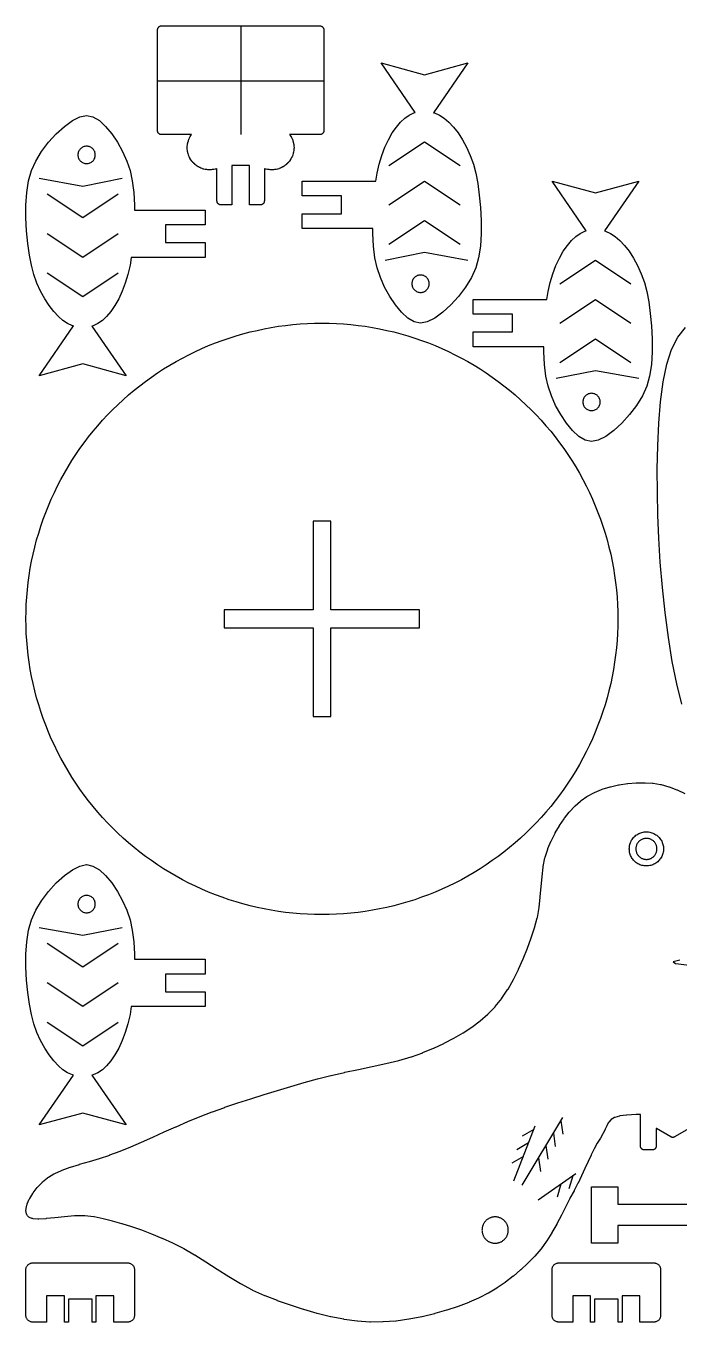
# Model space of a CAD drawing. Header units: millimetres. Extents: x 3 to 299, y 4 to 201.
# Drawn here: x 3 to 102.3, y 3.8 to 201 of the extents above; entities that cross this region are included whole.
import ezdxf

# ---------------------------------------------------------------- set-up
doc = ezdxf.new("R2010")
doc.units = ezdxf.units.MM
doc.layers.add('CUT', color=1, linetype='Continuous')
doc.layers.add('ENGRAVE', color=5, linetype='Continuous')

msp = doc.modelspace()

# ---------------------------------------------------------------- linework, layer by layer
at = {"layer": 'CUT'}
for points in [[(43.11, 184.46), (43.18, 184.37), (43.2, 184.33), (43.3, 184.18), (43.32, 184.15), (43.4, 183.99), (43.42, 183.95), (43.5, 183.79), (43.51, 183.75), (43.58, 183.58), (43.59, 183.54), (43.64, 183.37), (43.65, 183.33), (43.69, 183.15), (43.7, 183.12), (43.73, 182.94), (43.73, 182.9), (43.75, 182.72), (43.75, 182.68), (43.76, 182.5), (43.76, 182.46), (43.75, 182.28), (43.75, 182.24), (43.73, 182.06), (43.73, 182.02), (43.7, 181.84), (43.69, 181.8), (43.65, 181.62), (43.64, 181.58), (43.59, 181.41), (43.58, 181.37), (43.51, 181.2), (43.5, 181.17), (43.42, 181), (43.4, 180.97), (43.32, 180.81), (43.3, 180.77), (43.2, 180.62), (43.18, 180.59), (43.08, 180.44), (43.05, 180.41), (42.94, 180.27), (42.91, 180.24), (42.79, 180.11), (42.76, 180.08), (42.63, 179.95), (42.6, 179.93), (42.46, 179.81), (42.43, 179.79), (42.28, 179.68), (42.25, 179.66), (42.09, 179.57), (42.06, 179.55), (41.9, 179.46), (41.86, 179.44), (41.7, 179.37), (41.66, 179.35), (41.49, 179.29), (41.45, 179.28), (41.28, 179.22), (41.24, 179.21), (41.07, 179.17), (41.03, 179.17), (40.85, 179.14), (40.81, 179.13), (40.63, 179.11), (40.59, 179.11), (40.41, 179.1), (40.37, 179.1), (40.19, 179.11), (40.15, 179.11), (39.97, 179.13), (39.93, 179.14), (39.75, 179.17), (39.71, 179.17), (39.54, 179.21), (39.5, 179.22), (39.32, 179.28), (39.29, 179.29), (39.26, 179.3), (39.25, 179.3), (39.25, 179.29), (39.25, 174.38), (39.24, 174.32), (39.23, 174.26), (39.22, 174.2), (39.2, 174.15), (39.18, 174.09), (39.15, 174.04), (39.11, 174), (39.07, 173.95), (39.03, 173.91), (38.98, 173.88), (38.93, 173.85), (38.88, 173.82), (38.82, 173.8), (38.76, 173.79), (38.71, 173.78), (38.65, 173.78), (37, 173.78), (37, 179.78), (34.3, 179.78), (34.3, 173.78), (32.65, 173.78), (32.59, 173.78), (32.53, 173.79), (32.47, 173.8), (32.42, 173.82), (32.36, 173.85), (32.31, 173.88), (32.27, 173.91), (32.22, 173.95), (32.18, 174), (32.15, 174.04), (32.12, 174.09), (32.09, 174.15), (32.07, 174.2), (32.06, 174.26), (32.05, 174.32), (32.05, 174.38), (32.05, 179.29), (32.05, 179.3), (32.03, 179.3), (32.01, 179.29), (31.97, 179.28), (31.8, 179.22), (31.76, 179.21), (31.58, 179.17), (31.54, 179.17), (31.36, 179.14), (31.32, 179.13), (31.14, 179.11), (31.1, 179.11), (30.92, 179.1), (30.88, 179.1), (30.7, 179.11), (30.66, 179.11), (30.48, 179.13), (30.44, 179.14), (30.27, 179.17), (30.23, 179.17), (30.05, 179.21), (30.01, 179.22), (29.84, 179.28), (29.8, 179.29), (29.63, 179.35), (29.6, 179.37), (29.43, 179.44), (29.4, 179.46), (29.24, 179.55), (29.2, 179.57), (29.05, 179.66), (29.01, 179.68), (28.87, 179.79), (28.84, 179.81), (28.7, 179.93), (28.67, 179.95), (28.53, 180.08), (28.51, 180.11), (28.38, 180.24), (28.36, 180.27), (28.24, 180.41), (28.22, 180.44), (28.11, 180.59), (28.09, 180.62), (27.99, 180.77), (27.97, 180.81), (27.89, 180.97), (27.87, 181), (27.8, 181.17), (27.78, 181.2), (27.72, 181.37), (27.7, 181.41), (27.65, 181.58), (27.64, 181.62), (27.6, 181.8), (27.59, 181.84), (27.56, 182.02), (27.56, 182.06), (27.54, 182.24), (27.54, 182.28), (27.53, 182.46), (27.53, 182.5), (27.54, 182.68), (27.54, 182.72), (27.56, 182.9), (27.56, 182.94), (27.59, 183.12), (27.6, 183.15), (27.64, 183.33), (27.65, 183.37), (27.7, 183.54), (27.72, 183.58), (27.78, 183.75), (27.8, 183.79), (27.87, 183.95), (27.89, 183.99), (27.97, 184.15), (27.99, 184.18), (28.09, 184.33), (28.11, 184.37), (28.18, 184.46), (28.19, 184.48), (28.18, 184.48), (23.6, 184.48), (23.54, 184.48), (23.48, 184.49), (23.43, 184.5), (23.37, 184.52), (23.32, 184.55), (23.27, 184.58), (23.22, 184.61), (23.18, 184.65), (23.14, 184.7), (23.1, 184.74), (23.07, 184.79), (23.05, 184.85), (23.03, 184.9), (23.01, 184.96), (23, 185.02), (23, 185.08), (23, 200.4), (23, 200.46), (23.01, 200.52), (23.03, 200.57), (23.05, 200.63), (23.07, 200.68), (23.1, 200.73), (23.14, 200.78), (23.18, 200.82), (23.22, 200.86), (23.27, 200.9), (23.32, 200.93), (23.37, 200.95), (23.43, 200.97), (23.48, 200.99), (23.54, 201), (23.6, 201), (47.69, 201), (47.75, 201), (47.81, 200.99), (47.87, 200.97), (47.92, 200.95), (47.98, 200.93), (48.03, 200.9), (48.07, 200.86), (48.12, 200.82), (48.16, 200.78), (48.19, 200.73), (48.22, 200.68), (48.25, 200.63), (48.27, 200.57), (48.28, 200.52), (48.29, 200.46), (48.29, 200.4), (48.29, 185.08), (48.29, 185.02), (48.28, 184.96), (48.27, 184.9), (48.25, 184.85), (48.22, 184.79), (48.19, 184.74), (48.16, 184.7), (48.12, 184.65), (48.07, 184.61), (48.03, 184.58), (47.98, 184.55), (47.92, 184.52), (47.87, 184.5), (47.81, 184.49), (47.75, 184.48), (47.69, 184.48), (43.12, 184.48), (43.1, 184.48)], [(45, 170.18), (45, 172.16), (45, 172.43), (51, 172.43), (51, 175.13), (45, 175.13), (45, 175.4), (45, 177.38), (51, 177.38), (56.21, 177.38), (56.4, 178.58), (56.71, 179.97), (57.11, 181.3), (57.59, 182.54), (58.12, 183.68), (58.71, 184.71), (59.33, 185.61), (59.96, 186.37), (60.6, 186.98), (61.27, 187.44), (62, 187.76), (62.2, 187.81), (57, 195.38), (63.6, 193.58), (70.2, 195.38), (64.99, 187.8), (65.14, 187.76), (65.9, 187.44), (66.6, 186.98), (67.29, 186.37), (68, 185.61), (68.7, 184.71), (69.38, 183.68), (70, 182.54), (70.57, 181.3), (71.04, 179.97), (71.4, 178.58), (71.69, 177.02), (71.93, 175.26), (72.12, 173.35), (72.22, 171.38), (72.23, 169.4), (72.1, 167.5), (71.83, 165.73), (71.4, 164.18), (70.74, 162.72), (69.85, 161.26), (68.79, 159.85), (67.61, 158.55), (66.39, 157.43), (65.17, 156.55), (64.02, 155.98), (63, 155.78), (62.04, 155.98), (61.07, 156.55), (60.1, 157.43), (59.18, 158.55), (58.31, 159.85), (57.54, 161.26), (56.9, 162.72), (56.4, 164.18), (56.06, 165.73), (55.84, 167.5), (55.73, 169.4), (55.73, 170.18), (51, 170.18)], [(30.23, 172.98), (30.23, 171), (30.23, 170.73), (24.23, 170.73), (24.23, 168.03), (30.23, 168.03), (30.23, 167.76), (30.23, 165.78), (24.23, 165.78), (19.02, 165.78), (18.83, 164.58), (18.51, 163.18), (18.11, 161.86), (17.64, 160.62), (17.1, 159.48), (16.52, 158.45), (15.9, 157.55), (15.27, 156.78), (14.63, 156.18), (13.95, 155.72), (13.22, 155.39), (13.03, 155.34), (18.23, 147.78), (11.63, 149.58), (5.03, 147.78), (10.23, 155.35), (10.08, 155.39), (9.33, 155.72), (8.63, 156.18), (7.94, 156.78), (7.23, 157.55), (6.53, 158.45), (5.85, 159.48), (5.22, 160.62), (4.66, 161.86), (4.19, 163.18), (3.83, 164.58), (3.54, 166.13), (3.29, 167.9), (3.11, 169.8), (3, 171.78), (3, 173.75), (3.12, 175.66), (3.39, 177.42), (3.83, 178.98), (4.49, 180.43), (5.38, 181.89), (6.44, 183.3), (7.61, 184.6), (8.84, 185.72), (10.06, 186.6), (11.2, 187.17), (12.23, 187.38), (13.18, 187.17), (14.16, 186.6), (15.12, 185.72), (16.05, 184.6), (16.91, 183.3), (17.68, 181.89), (18.33, 180.43), (18.83, 178.98), (19.17, 177.42), (19.39, 175.66), (19.49, 173.75), (19.5, 172.98), (24.23, 172.98)], [(12.73, 180.16), (12.85, 180.21), (12.96, 180.28), (13.06, 180.36), (13.16, 180.44), (13.25, 180.54), (13.32, 180.64), (13.39, 180.75), (13.45, 180.87), (13.49, 180.99), (13.52, 181.12), (13.54, 181.25), (13.55, 181.38), (13.54, 181.51), (13.52, 181.63), (13.49, 181.76), (13.45, 181.88), (13.39, 182), (13.32, 182.11), (13.25, 182.21), (13.16, 182.31), (13.06, 182.4), (12.96, 182.47), (12.85, 182.54), (12.73, 182.6), (12.61, 182.64), (12.48, 182.67), (12.36, 182.69), (12.23, 182.7), (12.1, 182.69), (11.97, 182.67), (11.84, 182.64), (11.72, 182.6), (11.6, 182.54), (11.49, 182.47), (11.39, 182.4), (11.29, 182.31), (11.21, 182.21), (11.13, 182.11), (11.06, 182), (11.01, 181.88), (10.96, 181.76), (10.93, 181.63), (10.91, 181.51), (10.91, 181.38), (10.91, 181.25), (10.93, 181.12), (10.96, 180.99), (11.01, 180.87), (11.06, 180.75), (11.13, 180.64), (11.21, 180.54), (11.29, 180.44), (11.39, 180.36), (11.49, 180.28), (11.6, 180.21), (11.72, 180.16), (11.84, 180.11), (11.97, 180.08), (12.1, 180.06), (12.23, 180.06), (12.36, 180.06), (12.48, 180.08), (12.61, 180.11)], [(71, 152.18), (71, 154.16), (71, 154.43), (77, 154.43), (77, 157.13), (71, 157.13), (71, 157.4), (71, 159.38), (77, 159.38), (82.21, 159.38), (82.4, 160.58), (82.71, 161.97), (83.11, 163.3), (83.59, 164.54), (84.12, 165.68), (84.71, 166.71), (85.33, 167.61), (85.96, 168.37), (86.6, 168.98), (87.27, 169.44), (88, 169.76), (88.2, 169.81), (83, 177.38), (89.6, 175.58), (96.2, 177.38), (90.99, 169.8), (91.14, 169.76), (91.9, 169.44), (92.6, 168.98), (93.29, 168.37), (94, 167.61), (94.7, 166.71), (95.38, 165.68), (96, 164.54), (96.57, 163.3), (97.04, 161.97), (97.4, 160.58), (97.69, 159.02), (97.93, 157.26), (98.12, 155.35), (98.22, 153.38), (98.23, 151.4), (98.1, 149.5), (97.83, 147.73), (97.4, 146.18), (96.74, 144.72), (95.85, 143.26), (94.79, 141.85), (93.61, 140.55), (92.39, 139.43), (91.17, 138.55), (90.02, 137.98), (89, 137.78), (88.04, 137.98), (87.07, 138.55), (86.1, 139.43), (85.17, 140.55), (84.31, 141.85), (83.54, 143.26), (82.9, 144.72), (82.4, 146.18), (82.06, 147.73), (81.84, 149.5), (81.73, 151.4), (81.73, 152.18), (77, 152.18)], [(62.49, 163), (62.38, 162.94), (62.27, 162.87), (62.16, 162.8), (62.07, 162.71), (61.98, 162.61), (61.9, 162.51), (61.84, 162.4), (61.78, 162.28), (61.74, 162.16), (61.71, 162.03), (61.69, 161.91), (61.68, 161.78), (61.69, 161.65), (61.71, 161.52), (61.74, 161.39), (61.78, 161.27), (61.84, 161.15), (61.9, 161.04), (61.98, 160.94), (62.07, 160.84), (62.16, 160.76), (62.27, 160.68), (62.38, 160.61), (62.49, 160.56), (62.62, 160.51), (62.74, 160.48), (62.87, 160.46), (63, 160.46), (63.13, 160.46), (63.26, 160.48), (63.38, 160.51), (63.51, 160.56), (63.62, 160.61), (63.73, 160.68), (63.84, 160.76), (63.93, 160.84), (64.02, 160.94), (64.1, 161.04), (64.16, 161.15), (64.22, 161.27), (64.26, 161.39), (64.29, 161.52), (64.31, 161.65), (64.32, 161.78), (64.31, 161.91), (64.29, 162.03), (64.26, 162.16), (64.22, 162.28), (64.16, 162.4), (64.1, 162.51), (64.02, 162.61), (63.93, 162.71), (63.84, 162.8), (63.73, 162.87), (63.62, 162.94), (63.51, 163), (63.38, 163.04), (63.26, 163.07), (63.13, 163.09), (63, 163.1), (62.87, 163.09), (62.74, 163.07), (62.62, 163.04)], [(92.99, 109.67), (92.95, 108.57), (92.88, 107.47), (92.78, 106.37), (92.66, 105.27), (92.51, 104.17), (92.34, 103.08), (92.14, 102), (91.91, 100.92), (91.65, 99.84), (91.37, 98.77), (91.06, 97.71), (90.73, 96.66), (90.37, 95.62), (89.98, 94.58), (89.57, 93.56), (89.14, 92.54), (88.68, 91.54), (88.2, 90.54), (87.69, 89.56), (87.15, 88.6), (86.6, 87.64), (86.02, 86.7), (85.42, 85.78), (84.79, 84.87), (84.14, 83.97), (83.48, 83.09), (82.79, 82.23), (82.07, 81.38), (81.34, 80.56), (80.59, 79.75), (79.82, 78.96), (79.03, 78.19), (78.22, 77.43), (77.39, 76.7), (76.55, 75.99), (75.69, 75.3), (74.81, 74.63), (73.91, 73.99), (73, 73.36), (72.07, 72.76), (71.13, 72.18), (70.18, 71.62), (69.21, 71.09), (68.23, 70.58), (67.24, 70.1), (66.24, 69.64), (65.22, 69.2), (64.2, 68.79), (63.16, 68.41), (62.12, 68.05), (61.06, 67.71), (60, 67.41), (58.93, 67.13), (57.86, 66.87), (56.78, 66.64), (55.69, 66.44), (54.6, 66.26), (53.51, 66.12), (52.41, 65.99), (51.31, 65.9), (50.21, 65.83), (49.1, 65.79), (48, 65.78), (46.9, 65.79), (45.79, 65.83), (44.69, 65.9), (43.59, 65.99), (42.49, 66.12), (41.4, 66.26), (40.31, 66.44), (39.22, 66.64), (38.14, 66.87), (37.07, 67.13), (36, 67.41), (34.94, 67.71), (33.88, 68.05), (32.84, 68.41), (31.8, 68.79), (30.78, 69.2), (29.76, 69.64), (28.76, 70.1), (27.77, 70.58), (26.79, 71.09), (25.82, 71.62), (24.87, 72.18), (23.93, 72.76), (23, 73.36), (22.09, 73.99), (21.19, 74.63), (20.31, 75.3), (19.45, 75.99), (18.61, 76.7), (17.78, 77.43), (16.97, 78.19), (16.18, 78.96), (15.41, 79.75), (14.66, 80.56), (13.93, 81.38), (13.21, 82.23), (12.52, 83.09), (11.86, 83.97), (11.21, 84.87), (10.58, 85.78), (9.98, 86.7), (9.4, 87.64), (8.85, 88.6), (8.31, 89.56), (7.8, 90.54), (7.32, 91.54), (6.86, 92.54), (6.43, 93.56), (6.02, 94.58), (5.63, 95.62), (5.27, 96.66), (4.94, 97.71), (4.63, 98.77), (4.35, 99.84), (4.09, 100.92), (3.86, 102), (3.66, 103.08), (3.49, 104.17), (3.34, 105.27), (3.22, 106.37), (3.12, 107.47), (3.05, 108.57), (3.01, 109.67), (3, 110.78), (3.01, 111.88), (3.05, 112.98), (3.12, 114.09), (3.22, 115.19), (3.34, 116.29), (3.49, 117.38), (3.66, 118.47), (3.86, 119.56), (4.09, 120.64), (4.35, 121.71), (4.63, 122.78), (4.94, 123.84), (5.27, 124.89), (5.63, 125.94), (6.02, 126.97), (6.43, 128), (6.86, 129.01), (7.32, 130.02), (7.8, 131.01), (8.31, 131.99), (8.85, 132.96), (9.4, 133.91), (9.98, 134.85), (10.58, 135.78), (11.21, 136.69), (11.86, 137.58), (12.52, 138.46), (13.21, 139.32), (13.93, 140.17), (14.66, 141), (15.41, 141.81), (16.18, 142.6), (16.97, 143.37), (17.78, 144.12), (18.61, 144.85), (19.45, 145.56), (20.31, 146.25), (21.19, 146.92), (22.09, 147.57), (23, 148.19), (23.93, 148.8), (24.87, 149.37), (25.82, 149.93), (26.79, 150.46), (27.77, 150.97), (28.76, 151.46), (29.76, 151.92), (30.78, 152.35), (31.8, 152.76), (32.84, 153.15), (33.88, 153.51), (34.94, 153.84), (36, 154.15), (37.07, 154.43), (38.14, 154.68), (39.22, 154.91), (40.31, 155.11), (41.4, 155.29), (42.49, 155.44), (43.59, 155.56), (44.69, 155.65), (45.79, 155.72), (46.9, 155.76), (48, 155.78), (49.1, 155.76), (50.21, 155.72), (51.31, 155.65), (52.41, 155.56), (53.51, 155.44), (54.6, 155.29), (55.69, 155.11), (56.78, 154.91), (57.86, 154.68), (58.93, 154.43), (60, 154.15), (61.06, 153.84), (62.12, 153.51), (63.16, 153.15), (64.2, 152.76), (65.22, 152.35), (66.24, 151.92), (67.24, 151.46), (68.23, 150.97), (69.21, 150.46), (70.18, 149.93), (71.13, 149.37), (72.07, 148.8), (73, 148.19), (73.91, 147.57), (74.81, 146.92), (75.69, 146.25), (76.55, 145.56), (77.39, 144.85), (78.22, 144.12), (79.03, 143.37), (79.82, 142.6), (80.59, 141.81), (81.34, 141), (82.07, 140.17), (82.79, 139.32), (83.48, 138.46), (84.14, 137.58), (84.79, 136.69), (85.42, 135.78), (86.02, 134.85), (86.6, 133.91), (87.15, 132.96), (87.69, 131.99), (88.2, 131.01), (88.68, 130.02), (89.14, 129.01), (89.57, 128), (89.98, 126.97), (90.37, 125.94), (90.73, 124.89), (91.06, 123.84), (91.37, 122.78), (91.65, 121.71), (91.91, 120.64), (92.14, 119.56), (92.34, 118.47), (92.51, 117.38), (92.66, 116.29), (92.78, 115.19), (92.88, 114.09), (92.95, 112.98), (92.99, 111.88), (93, 110.78)], [(88.49, 145), (88.38, 144.94), (88.27, 144.87), (88.16, 144.8), (88.07, 144.71), (87.98, 144.61), (87.9, 144.51), (87.84, 144.4), (87.78, 144.28), (87.74, 144.16), (87.71, 144.03), (87.69, 143.91), (87.68, 143.78), (87.69, 143.65), (87.71, 143.52), (87.74, 143.39), (87.78, 143.27), (87.84, 143.15), (87.9, 143.04), (87.98, 142.94), (88.07, 142.84), (88.16, 142.76), (88.27, 142.68), (88.38, 142.61), (88.49, 142.56), (88.62, 142.51), (88.74, 142.48), (88.87, 142.46), (89, 142.46), (89.13, 142.46), (89.26, 142.48), (89.38, 142.51), (89.51, 142.56), (89.62, 142.61), (89.73, 142.68), (89.84, 142.76), (89.93, 142.84), (90.02, 142.94), (90.1, 143.04), (90.16, 143.15), (90.22, 143.27), (90.26, 143.39), (90.29, 143.52), (90.31, 143.65), (90.32, 143.78), (90.31, 143.91), (90.29, 144.03), (90.26, 144.16), (90.22, 144.28), (90.16, 144.4), (90.1, 144.51), (90.02, 144.61), (89.93, 144.71), (89.84, 144.8), (89.73, 144.87), (89.62, 144.94), (89.51, 145), (89.38, 145.04), (89.26, 145.07), (89.13, 145.09), (89, 145.1), (88.87, 145.09), (88.74, 145.07), (88.62, 145.04)], [(49.35, 112.13), (49.35, 125.63), (46.65, 125.63), (46.65, 112.13), (33.15, 112.13), (33.15, 109.43), (46.65, 109.43), (46.65, 95.93), (49.35, 95.93), (49.35, 109.43), (62.85, 109.43), (62.85, 112.13)], [(98.94, 75.88), (98.93, 75.99), (98.91, 76.09), (98.89, 76.19), (98.86, 76.29), (98.82, 76.39), (98.78, 76.48), (98.73, 76.58), (98.67, 76.67), (98.61, 76.75), (98.55, 76.83), (98.47, 76.91), (98.4, 76.98), (98.32, 77.05), (98.23, 77.11), (98.14, 77.16), (98.05, 77.21), (97.96, 77.25), (97.86, 77.29), (97.76, 77.32), (97.65, 77.35), (97.55, 77.36), (97.45, 77.37), (97.34, 77.38), (97.24, 77.37), (97.13, 77.36), (97.03, 77.35), (96.93, 77.32), (96.83, 77.29), (96.73, 77.25), (96.64, 77.21), (96.54, 77.16), (96.45, 77.11), (96.37, 77.05), (96.29, 76.98), (96.21, 76.91), (96.14, 76.83), (96.07, 76.75), (96.01, 76.67), (95.96, 76.58), (95.91, 76.48), (95.86, 76.39), (95.83, 76.29), (95.8, 76.19), (95.77, 76.09), (95.76, 75.99), (95.75, 75.88), (95.74, 75.78), (95.75, 75.67), (95.76, 75.57), (95.77, 75.46), (95.8, 75.36), (95.83, 75.26), (95.86, 75.16), (95.91, 75.07), (95.96, 74.98), (96.01, 74.89), (96.07, 74.8), (96.14, 74.72), (96.21, 74.65), (96.29, 74.57), (96.37, 74.51), (96.45, 74.45), (96.54, 74.39), (96.64, 74.34), (96.73, 74.3), (96.83, 74.26), (96.93, 74.23), (97.03, 74.21), (97.13, 74.19), (97.24, 74.18), (97.34, 74.18), (97.45, 74.18), (97.55, 74.19), (97.65, 74.21), (97.76, 74.23), (97.86, 74.26), (97.96, 74.3), (98.05, 74.34), (98.14, 74.39), (98.23, 74.45), (98.32, 74.51), (98.4, 74.57), (98.47, 74.65), (98.55, 74.72), (98.61, 74.8), (98.67, 74.89), (98.73, 74.98), (98.78, 75.07), (98.82, 75.16), (98.86, 75.26), (98.89, 75.36), (98.91, 75.46), (98.93, 75.57), (98.94, 75.67), (98.94, 75.78)], [(30.23, 58.98), (30.23, 57), (30.23, 56.73), (24.23, 56.73), (24.23, 54.03), (30.23, 54.03), (30.23, 53.76), (30.23, 51.78), (24.23, 51.78), (19.02, 51.78), (18.83, 50.58), (18.51, 49.18), (18.11, 47.86), (17.64, 46.62), (17.1, 45.48), (16.52, 44.45), (15.9, 43.55), (15.27, 42.78), (14.63, 42.18), (13.95, 41.72), (13.22, 41.39), (13.03, 41.34), (18.23, 33.78), (11.63, 35.58), (5.03, 33.78), (10.23, 41.35), (10.08, 41.39), (9.33, 41.72), (8.63, 42.18), (7.94, 42.78), (7.23, 43.55), (6.53, 44.45), (5.85, 45.48), (5.22, 46.62), (4.66, 47.86), (4.19, 49.18), (3.83, 50.58), (3.54, 52.13), (3.29, 53.9), (3.11, 55.8), (3, 57.78), (3, 59.75), (3.12, 61.66), (3.39, 63.42), (3.83, 64.98), (4.49, 66.43), (5.38, 67.89), (6.44, 69.3), (7.61, 70.6), (8.84, 71.72), (10.06, 72.6), (11.2, 73.17), (12.23, 73.38), (13.18, 73.17), (14.16, 72.6), (15.12, 71.72), (16.05, 70.6), (16.91, 69.3), (17.68, 67.89), (18.33, 66.43), (18.83, 64.98), (19.17, 63.42), (19.39, 61.66), (19.49, 59.75), (19.5, 58.98), (24.23, 58.98)], [(12.73, 66.16), (12.85, 66.21), (12.96, 66.28), (13.06, 66.36), (13.16, 66.44), (13.25, 66.54), (13.32, 66.64), (13.39, 66.75), (13.45, 66.87), (13.49, 66.99), (13.52, 67.12), (13.54, 67.25), (13.55, 67.38), (13.54, 67.51), (13.52, 67.63), (13.49, 67.76), (13.45, 67.88), (13.39, 68), (13.32, 68.11), (13.25, 68.21), (13.16, 68.31), (13.06, 68.4), (12.96, 68.47), (12.85, 68.54), (12.73, 68.6), (12.61, 68.64), (12.48, 68.67), (12.36, 68.69), (12.23, 68.7), (12.1, 68.69), (11.97, 68.67), (11.84, 68.64), (11.72, 68.6), (11.6, 68.54), (11.49, 68.47), (11.39, 68.4), (11.29, 68.31), (11.21, 68.21), (11.13, 68.11), (11.06, 68), (11.01, 67.88), (10.96, 67.76), (10.93, 67.63), (10.91, 67.51), (10.91, 67.38), (10.91, 67.25), (10.93, 67.12), (10.96, 66.99), (11.01, 66.87), (11.06, 66.75), (11.13, 66.64), (11.21, 66.54), (11.29, 66.44), (11.39, 66.36), (11.49, 66.28), (11.6, 66.21), (11.72, 66.16), (11.84, 66.11), (11.97, 66.08), (12.1, 66.06), (12.23, 66.06), (12.36, 66.06), (12.48, 66.08), (12.61, 66.11)], [(112.5, 21.71), (112.5, 18.45), (93, 18.45), (93, 15.78), (89, 15.78), (89, 24.38), (93, 24.38), (93, 21.71)], [(76.33, 17.97), (76.32, 18.07), (76.3, 18.17), (76.28, 18.26), (76.26, 18.36), (76.23, 18.45), (76.19, 18.54), (76.15, 18.63), (76.11, 18.72), (76.06, 18.8), (76.01, 18.89), (75.95, 18.97), (75.89, 19.05), (75.82, 19.12), (75.76, 19.19), (75.69, 19.26), (75.61, 19.32), (75.53, 19.38), (75.45, 19.44), (75.37, 19.49), (75.29, 19.54), (75.2, 19.58), (75.11, 19.62), (75.02, 19.66), (74.92, 19.69), (74.83, 19.72), (74.73, 19.74), (74.64, 19.75), (74.54, 19.77), (74.44, 19.77), (74.34, 19.78), (74.24, 19.77), (74.15, 19.77), (74.05, 19.75), (73.95, 19.74), (73.86, 19.72), (73.76, 19.69), (73.67, 19.66), (73.58, 19.62), (73.49, 19.58), (73.4, 19.54), (73.31, 19.49), (73.23, 19.44), (73.15, 19.38), (73.07, 19.32), (73, 19.26), (72.93, 19.19), (72.86, 19.12), (72.8, 19.05), (72.74, 18.97), (72.68, 18.89), (72.63, 18.8), (72.58, 18.72), (72.53, 18.63), (72.5, 18.54), (72.46, 18.45), (72.43, 18.36), (72.4, 18.26), (72.38, 18.17), (72.36, 18.07), (72.35, 17.97), (72.35, 17.87), (72.34, 17.78), (72.35, 17.68), (72.35, 17.58), (72.36, 17.48), (72.38, 17.39), (72.4, 17.29), (72.43, 17.2), (72.46, 17.1), (72.5, 17.01), (72.53, 16.92), (72.58, 16.83), (72.63, 16.75), (72.68, 16.67), (72.74, 16.58), (72.8, 16.51), (72.86, 16.43), (72.93, 16.36), (73, 16.29), (73.07, 16.23), (73.15, 16.17), (73.23, 16.11), (73.31, 16.06), (73.4, 16.01), (73.49, 15.97), (73.58, 15.93), (73.67, 15.89), (73.76, 15.86), (73.86, 15.84), (73.95, 15.81), (74.05, 15.8), (74.15, 15.79), (74.24, 15.78), (74.34, 15.78), (74.44, 15.78), (74.54, 15.79), (74.64, 15.8), (74.73, 15.81), (74.83, 15.84), (74.92, 15.86), (75.02, 15.89), (75.11, 15.93), (75.2, 15.97), (75.29, 16.01), (75.37, 16.06), (75.45, 16.11), (75.53, 16.17), (75.61, 16.23), (75.69, 16.29), (75.76, 16.36), (75.82, 16.43), (75.89, 16.51), (75.95, 16.58), (76.01, 16.67), (76.06, 16.75), (76.11, 16.83), (76.15, 16.92), (76.19, 17.01), (76.23, 17.1), (76.26, 17.2), (76.28, 17.29), (76.3, 17.39), (76.32, 17.48), (76.33, 17.58), (76.34, 17.68), (76.34, 17.78), (76.34, 17.87)], [(19.46, 4.49), (19.42, 4.39), (19.38, 4.31), (19.33, 4.22), (19.27, 4.14), (19.21, 4.07), (19.13, 4), (19.06, 3.95), (18.97, 3.89), (18.88, 3.85), (18.79, 3.82), (18.7, 3.8), (18.6, 3.78), (18.5, 3.78), (16.35, 3.78), (16.35, 7.78), (13.65, 7.78), (13.65, 3.78), (13.05, 3.78), (13.05, 7.28), (9.45, 7.28), (9.45, 3.78), (8.85, 3.78), (8.85, 7.78), (6.15, 7.78), (6.15, 3.78), (4, 3.78), (3.9, 3.78), (3.8, 3.8), (3.71, 3.82), (3.62, 3.85), (3.53, 3.89), (3.44, 3.95), (3.37, 4), (3.29, 4.07), (3.23, 4.14), (3.17, 4.22), (3.12, 4.31), (3.08, 4.39), (3.04, 4.49), (3.02, 4.58), (3, 4.68), (3, 4.78), (3, 11.78), (3, 11.87), (3.02, 11.97), (3.04, 12.07), (3.08, 12.16), (3.12, 12.25), (3.17, 12.33), (3.23, 12.41), (3.29, 12.48), (3.37, 12.55), (3.44, 12.61), (3.53, 12.66), (3.62, 12.7), (3.71, 12.73), (3.8, 12.76), (3.9, 12.77), (4, 12.78), (18.5, 12.78), (18.6, 12.77), (18.7, 12.76), (18.79, 12.73), (18.88, 12.7), (18.97, 12.66), (19.06, 12.61), (19.13, 12.55), (19.21, 12.48), (19.27, 12.41), (19.33, 12.33), (19.38, 12.25), (19.42, 12.16), (19.46, 12.07), (19.48, 11.97), (19.5, 11.87), (19.5, 11.78), (19.5, 4.78), (19.5, 4.68), (19.48, 4.58)], [(99.46, 4.49), (99.42, 4.39), (99.38, 4.31), (99.33, 4.22), (99.27, 4.14), (99.21, 4.07), (99.13, 4), (99.06, 3.95), (98.97, 3.89), (98.88, 3.85), (98.79, 3.82), (98.7, 3.8), (98.6, 3.78), (98.5, 3.78), (96.35, 3.78), (96.35, 7.78), (93.65, 7.78), (93.65, 3.78), (93.05, 3.78), (93.05, 7.28), (89.45, 7.28), (89.45, 3.78), (88.85, 3.78), (88.85, 7.78), (86.15, 7.78), (86.15, 3.78), (84, 3.78), (83.9, 3.78), (83.8, 3.8), (83.71, 3.82), (83.62, 3.85), (83.53, 3.89), (83.44, 3.95), (83.37, 4), (83.29, 4.07), (83.23, 4.14), (83.17, 4.22), (83.12, 4.31), (83.08, 4.39), (83.04, 4.49), (83.02, 4.58), (83, 4.68), (83, 4.78), (83, 11.78), (83, 11.87), (83.02, 11.97), (83.04, 12.07), (83.08, 12.16), (83.12, 12.25), (83.17, 12.33), (83.23, 12.41), (83.29, 12.48), (83.37, 12.55), (83.44, 12.61), (83.53, 12.66), (83.62, 12.7), (83.71, 12.73), (83.8, 12.76), (83.9, 12.77), (84, 12.78), (98.5, 12.78), (98.6, 12.77), (98.7, 12.76), (98.79, 12.73), (98.88, 12.7), (98.97, 12.66), (99.06, 12.61), (99.13, 12.55), (99.21, 12.48), (99.27, 12.41), (99.33, 12.33), (99.38, 12.25), (99.42, 12.16), (99.46, 12.07), (99.48, 11.97), (99.5, 11.87), (99.5, 11.78), (99.5, 4.78), (99.5, 4.68), (99.48, 4.58)]]:
    msp.add_lwpolyline(points, close=True, dxfattribs=at)
for points in [[(102.73, 97.78), (101.96, 100.88), (101.28, 104.3), (100.69, 107.94), (100.19, 111.73), (99.78, 115.57), (99.46, 119.38), (99.23, 123.08), (99.09, 126.58), (99.02, 130.02), (99, 133.56), (99.06, 137.09), (99.22, 140.54), (99.49, 143.82), (99.89, 146.84), (100.45, 149.52), (101.17, 151.78), (102.11, 153.62), (103.28, 155.13)], [(103.83, 33.21), (101.64, 31.95), (101.59, 31.92), (101.54, 31.9), (101.48, 31.89), (101.43, 31.88), (101.37, 31.87), (101.31, 31.87), (101.26, 31.88), (101.2, 31.89), (101.15, 31.9), (101.09, 31.92), (101.04, 31.95), (98.86, 33.21), (98.84, 33.22), (98.84, 33.2), (98.84, 30.58), (98.84, 30.52), (98.83, 30.46), (98.82, 30.4), (98.8, 30.35), (98.77, 30.29), (98.74, 30.24), (98.71, 30.2), (98.67, 30.15), (98.62, 30.11), (98.58, 30.08), (98.53, 30.05), (98.47, 30.02), (98.42, 30), (98.36, 29.99), (98.3, 29.98), (98.24, 29.98), (97.04, 29.98), (96.98, 29.98), (96.93, 29.99), (96.87, 30), (96.81, 30.02), (96.76, 30.05), (96.71, 30.08), (96.66, 30.11), (96.62, 30.15), (96.58, 30.2), (96.54, 30.24), (96.51, 30.29), (96.49, 30.35), (96.47, 30.4), (96.45, 30.46), (96.45, 30.52), (96.44, 30.58), (96.44, 35.35), (95.82, 35.35), (95.8, 35.35), (94.36, 35.28), (94.32, 35.27), (93.29, 35.14), (93.27, 35.13), (93.25, 35.13), (92.52, 34.9), (92.5, 34.89), (92.48, 34.88), (91.98, 34.58), (91.96, 34.56), (91.95, 34.55), (91.61, 34.17), (91.59, 34.15), (91.58, 34.13), (91.33, 33.68), (91.31, 33.64), (91.07, 33.11), (91.06, 33.09), (90.78, 32.51), (90.74, 32.42), (90.35, 31.78), (90.34, 31.77), (89.87, 31.02), (89.85, 30.99), (89.39, 30.15), (89.39, 30.13), (88.93, 29.2), (88.93, 29.19), (88.47, 28.19), (87.99, 27.12), (87.99, 27.12), (87.49, 26.03), (87.48, 26.01), (86.95, 24.92), (86.93, 24.89), (86.34, 23.78), (86.34, 23.77), (85.72, 22.61), (85.71, 22.6), (85.08, 21.35), (84.42, 20.05), (84.41, 20.03), (83.72, 18.73), (83.71, 18.7), (82.98, 17.41), (82.96, 17.38), (82.19, 16.14), (82.15, 16.09), (81.32, 14.93), (81.27, 14.86), (80.37, 13.8), (80.32, 13.75), (79.33, 12.75), (79.3, 12.72), (78.26, 11.74), (78.22, 11.71), (77.13, 10.77), (77.08, 10.74), (75.93, 9.86), (75.88, 9.82), (74.66, 8.99), (74.61, 8.96), (73.31, 8.19), (73.26, 8.16), (71.89, 7.45), (71.83, 7.43), (70.37, 6.79), (70.32, 6.77), (68.73, 6.17), (68.7, 6.16), (66.99, 5.59), (66.95, 5.58), (65.15, 5.06), (65.11, 5.05), (63.24, 4.59), (63.19, 4.58), (61.29, 4.22), (61.23, 4.21), (59.31, 3.94), (59.25, 3.94), (57.33, 3.79), (57.26, 3.79), (55.38, 3.78), (55.3, 3.78), (53.41, 3.91), (53.34, 3.92), (51.39, 4.19), (51.34, 4.2), (49.35, 4.58), (49.31, 4.59), (47.3, 5.08), (47.26, 5.09), (45.26, 5.67), (45.22, 5.68), (43.24, 6.33), (43.21, 6.34), (41.27, 7.03), (41.24, 7.04), (39.37, 7.77), (39.32, 7.79), (37.51, 8.6), (37.45, 8.63), (35.68, 9.58), (35.64, 9.6), (33.87, 10.65), (33.85, 10.67), (32.1, 11.77), (32.09, 11.78), (30.36, 12.89), (30.36, 12.9), (28.66, 13.96), (28.65, 13.97), (27, 14.93), (26.97, 14.95), (25.35, 15.77), (25.33, 15.78), (23.74, 16.49), (23.73, 16.5), (22.16, 17.15), (22.15, 17.15), (20.62, 17.74), (20.6, 17.75), (19.1, 18.27), (19.09, 18.28), (17.62, 18.74), (17.6, 18.75), (16.16, 19.15), (16.15, 19.15), (14.74, 19.49), (14.72, 19.5), (13.37, 19.77), (13.32, 19.78), (11.94, 19.92), (11.88, 19.93), (10.41, 19.92), (10.38, 19.92), (8.88, 19.81), (8.87, 19.8), (7.41, 19.65), (7.4, 19.65), (6.08, 19.52), (6.03, 19.51), (4.95, 19.45), (4.82, 19.45), (4.12, 19.5), (4.01, 19.52), (3.91, 19.54), (3.81, 19.58), (3.63, 19.65), (3.54, 19.7), (3.45, 19.75), (3.37, 19.81), (3.3, 19.88), (3.23, 19.96), (3.18, 20.04), (3.17, 20.04), (3.13, 20.13), (3.09, 20.22), (3.06, 20.31), (3.03, 20.4), (3.02, 20.5), (3, 20.75), (3, 20.85), (3.01, 20.95), (3.02, 21.05), (3.14, 21.58), (3.17, 21.67), (3.2, 21.76), (3.5, 22.46), (3.57, 22.58), (4.03, 23.36), (4.1, 23.45), (4.69, 24.23), (4.76, 24.32), (5.45, 25.04), (5.54, 25.12), (6.29, 25.73), (6.34, 25.77), (6.41, 25.81), (7.26, 26.33), (7.37, 26.38), (8.43, 26.85), (8.49, 26.88), (9.73, 27.33), (9.77, 27.34), (11.15, 27.77), (11.16, 27.78), (12.64, 28.22), (14.19, 28.68), (14.2, 28.68), (15.76, 29.19), (15.78, 29.2), (17.33, 29.77), (17.35, 29.78), (18.93, 30.44), (18.94, 30.44), (20.58, 31.16), (20.59, 31.16), (22.28, 31.92), (24.03, 32.71), (24.03, 32.71), (25.81, 33.51), (25.82, 33.51), (27.62, 34.3), (27.64, 34.3), (29.47, 35.06), (29.49, 35.07), (31.33, 35.77), (31.35, 35.78), (33.24, 36.45), (33.25, 36.46), (35.2, 37.12), (35.21, 37.12), (37.19, 37.77), (37.2, 37.77), (39.21, 38.4), (39.22, 38.4), (41.25, 39.02), (41.26, 39.02), (43.29, 39.62), (43.3, 39.62), (45.33, 40.21), (45.33, 40.21), (47.33, 40.77), (47.35, 40.78), (49.36, 41.3), (49.39, 41.31), (51.45, 41.77), (51.47, 41.78), (53.56, 42.22), (53.56, 42.22), (55.65, 42.65), (55.66, 42.65), (57.7, 43.1), (57.72, 43.1), (59.68, 43.59), (59.7, 43.59), (61.57, 44.14), (61.6, 44.15), (63.33, 44.77), (63.36, 44.78), (64.98, 45.47), (65, 45.48), (66.55, 46.19), (66.57, 46.2), (68.04, 46.96), (68.06, 46.97), (69.46, 47.77), (69.48, 47.78), (70.79, 48.64), (70.82, 48.66), (72.05, 49.59), (72.08, 49.62), (73.23, 50.63), (73.26, 50.66), (74.33, 51.76), (74.36, 51.79), (75.35, 53.02), (75.37, 53.06), (76.28, 54.41), (76.3, 54.44), (77.13, 55.9), (77.14, 55.92), (77.9, 57.45), (77.91, 57.47), (78.6, 59.05), (78.61, 59.07), (79.24, 60.65), (79.24, 60.67), (79.82, 62.24), (79.82, 62.25), (80.34, 63.76), (80.35, 63.79), (80.75, 65.28), (80.76, 65.33), (81.03, 66.86), (81.03, 66.88), (81.21, 68.44), (81.21, 68.46), (81.34, 70.03), (81.34, 70.03), (81.47, 71.55), (81.48, 71.59), (81.65, 73.02), (81.66, 73.09), (81.92, 74.41), (81.95, 74.52), (82.33, 75.73), (82.36, 75.82), (82.86, 76.98), (82.89, 77.03), (83.45, 78.17), (83.48, 78.22), (84.11, 79.3), (84.14, 79.36), (84.82, 80.37), (84.87, 80.43), (85.6, 81.36), (85.65, 81.42), (86.44, 82.26), (86.5, 82.32), (87.33, 83.06), (87.42, 83.12), (88.29, 83.74), (88.4, 83.8), (89.36, 84.33), (89.46, 84.37), (90.54, 84.82), (90.63, 84.85), (91.81, 85.22), (91.88, 85.24), (93.12, 85.52), (93.19, 85.53), (94.46, 85.72), (94.52, 85.73), (95.78, 85.84), (95.85, 85.84), (97.08, 85.85), (97.15, 85.85), (98.29, 85.78), (98.39, 85.77), (99.5, 85.58), (99.6, 85.56), (100.74, 85.23), (100.82, 85.21), (101.98, 84.77), (102.04, 84.75), (103.19, 84.22)], [(102.44, 58.86), (101.43, 58.6), (101.41, 58.59), (101.42, 58.58), (101.78, 58.33), (101.8, 58.32), (101.82, 58.32), (104.23, 58.05)]]:
    msp.add_lwpolyline(points, dxfattribs=at)
at = {"layer": 'ENGRAVE'}
for points in [[(35.65, 201), (35.65, 184.48)], [(48.29, 192.57), (23, 192.57)], [(58.2, 179.78), (63.6, 183.38), (69, 179.78)], [(17.63, 177.78), (11.63, 176.58), (5.03, 177.78)], [(58.2, 173.78), (63.6, 177.38), (69, 173.78)], [(17.03, 175.38), (11.63, 171.78), (6.23, 175.38)], [(58.2, 167.78), (63.6, 171.38), (69, 167.78)], [(17.03, 169.38), (11.63, 165.78), (6.23, 169.38)], [(57.6, 165.38), (63.6, 166.58), (70.2, 165.38)], [(84.2, 161.78), (89.6, 165.38), (95, 161.78)], [(17.03, 163.38), (11.63, 159.78), (6.23, 163.38)], [(84.2, 155.78), (89.6, 159.38), (95, 155.78)], [(84.2, 149.78), (89.6, 153.38), (95, 149.78)], [(83.6, 147.38), (89.6, 148.58), (96.2, 147.38)], [(99.94, 75.78), (99.94, 75.61), (99.92, 75.44), (99.89, 75.27), (99.85, 75.1), (99.8, 74.94), (99.74, 74.78), (99.67, 74.63), (99.59, 74.48), (99.5, 74.33), (99.41, 74.19), (99.3, 74.06), (99.18, 73.94), (99.06, 73.82), (98.93, 73.71), (98.79, 73.61), (98.64, 73.52), (98.49, 73.44), (98.34, 73.37), (98.18, 73.31), (98.02, 73.26), (97.85, 73.23), (97.68, 73.2), (97.51, 73.18), (97.34, 73.18), (97.17, 73.18), (97, 73.2), (96.84, 73.23), (96.67, 73.26), (96.51, 73.31), (96.35, 73.37), (96.19, 73.44), (96.04, 73.52), (95.9, 73.61), (95.76, 73.71), (95.63, 73.82), (95.5, 73.94), (95.39, 74.06), (95.28, 74.19), (95.18, 74.33), (95.09, 74.48), (95.01, 74.63), (94.94, 74.78), (94.88, 74.94), (94.83, 75.1), (94.79, 75.27), (94.77, 75.44), (94.75, 75.61), (94.74, 75.78), (94.75, 75.95), (94.77, 76.12), (94.79, 76.28), (94.83, 76.45), (94.88, 76.61), (94.94, 76.77), (95.01, 76.93), (95.09, 77.08), (95.18, 77.22), (95.28, 77.36), (95.39, 77.49), (95.5, 77.61), (95.63, 77.73), (95.76, 77.84), (95.9, 77.94), (96.04, 78.03), (96.19, 78.11), (96.35, 78.18), (96.51, 78.24), (96.67, 78.29), (96.84, 78.33), (97, 78.35), (97.17, 78.37), (97.34, 78.38), (97.51, 78.37), (97.68, 78.35), (97.85, 78.33), (98.02, 78.29), (98.18, 78.24), (98.34, 78.18), (98.49, 78.11), (98.64, 78.03), (98.79, 77.94), (98.93, 77.84), (99.06, 77.73), (99.18, 77.61), (99.3, 77.49), (99.41, 77.36), (99.5, 77.22), (99.59, 77.08), (99.67, 76.93), (99.74, 76.77), (99.8, 76.61), (99.85, 76.45), (99.89, 76.28), (99.92, 76.12), (99.94, 75.95), (99.94, 75.78)], [(17.63, 63.78), (11.63, 62.58), (5.03, 63.78)], [(17.03, 61.38), (11.63, 57.78), (6.23, 61.38)], [(17.03, 55.38), (11.63, 51.78), (6.23, 55.38)], [(17.03, 49.38), (11.63, 45.78), (6.23, 49.38)], [(77.21, 25.25), (80.44, 33.65)], [(78.46, 24.63), (84.64, 34.92)], [(84.33, 34.41), (84.62, 32.36)], [(80.22, 33.09), (78.43, 32.06)], [(83.2, 32.52), (83.49, 30.48)], [(79.43, 31.03), (77.64, 30.01)], [(82.07, 30.63), (82.36, 28.59)], [(78.64, 28.98), (76.86, 27.95)], [(80.94, 28.75), (81.23, 26.71)], [(80.9, 22.36), (86.63, 26.38)], [(86.14, 26.04), (85.57, 24.05)], [(84.34, 24.77), (83.77, 22.79)]]:
    msp.add_lwpolyline(points, dxfattribs=at)

doc.saveas('drawing.dxf')
